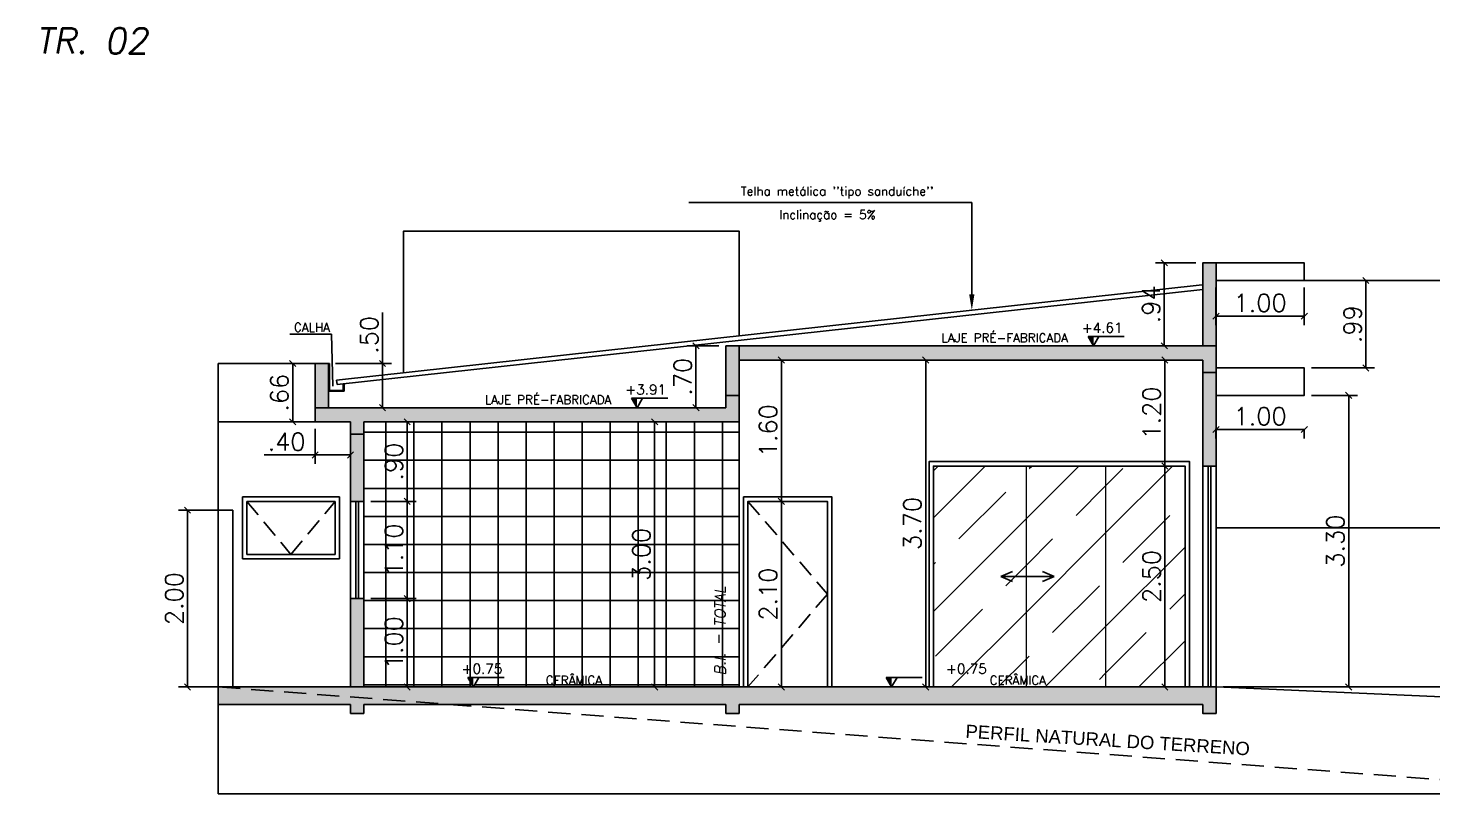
# Model space of a CAD drawing. Header units: metres. Extents: x 2690 to 3939, y 743 to 1123.
# Drawn here: x 3699.65 to 3715.56, y 796.32 to 804.99 of the extents above; entities that cross this region are included whole.
import ezdxf
from ezdxf import colors
from ezdxf.entities.mleader import LeaderData, LeaderLine
from ezdxf.enums import TextEntityAlignment as Align
from ezdxf.math import Vec2, Vec3

# ---------------------------------------------------------------- set-up
doc = ezdxf.new("R2010")
doc.units = ezdxf.units.M
doc.header["$PDMODE"] = 35
doc.linetypes.add('HIDDEN', pattern=[0.375, 0.25, -0.125])
doc.linetypes.add('Linha Tracejada 2_1', pattern=[0.3, 0.2, -0.1])
for name, color, linetype in [('0-MOLDURA', 2, 'Continuous'), ('001', 1, 'Continuous'), ('01', 1, 'Continuous'), ('02', 2, 'Continuous'), ('03', 3, 'Continuous'), ('04', 4, 'Continuous'), ('08', 8, 'Continuous'), ('A CONSTRUIR', 10, 'Continuous'), ('ABERTURA', 2, 'Continuous'), ('PAREDE', 4, 'Continuous'), ('TEXTO', 2, 'Continuous')]:
    doc.layers.add(name, color=color, linetype=linetype)
doc.layers.add('COTA', color=2, linetype='Continuous', lineweight=0)
doc.styles.add('ROMA', font='romans.shx')
doc.styles.add('ROMANS', font='arial.ttf')
doc.styles.get("Standard").update_dxf_attribs({"font": 'arial.ttf'})
doc.dimstyles.new('CORTE', dxfattribs={"dimscale": 0, "dimtxt": 0.2, "dimasz": 0.07, "dimexe": 0.1, "dimexo": 0.08, "dimgap": 0.05, "dimtad": 1, "dimzin": 4, "dimdsep": 46, "dimtxsty": 'ROMA', "dimblk": 'OBLIQUE', "dimcen": 0, "dimclrd": 1, "dimclre": 1, "dimclrt": 2, "dimaunit": 1, "dimadec": 0, "dimazin": 0, "dimtfac": 1, "dimtofl": 0, "dimtmove": 0, "dimatfit": 3, "dimldrblk": 'OBLIQUE', "dimfxl": 0.1, "dimtolj": 1, "dimtzin": 0, "dimarcsym": 0})
pattern_1 = [(50, (404.23938, -24.4501), (0.182184669, -0.0159390855), [0.01905, -0.20955]), (355, (404.23938, -24.4501), (-0.035243421, 0.191056845), [0.01524, -0.167640584]), (100.4514447, (404.25457, -24.45143), (0.146941247, 0.175117752), [0.016190009, -0.178090245]), (46.1842, (404.23938, -24.3993), (0.271079041, -0.042042328), [0.028575, -0.314325]), (96.635558, (404.26197, -24.4028), (0.237404134, 0.247426125), [0.024285023, -0.267135608]), (351.184151, (404.23938, -24.3993), (0.237404134, 0.247426125), [0.022859967, -0.251459732]), (21, (404.26478, -24.412), (0.151614391, -0.102265198), [0.01905, -0.20955]), (326, (404.26478, -24.412), (0.061802028, 0.184187966), [0.01524, -0.16764]), (71.451445, (404.27742, -24.42053), (0.213416419, 0.081922769), [0.016190009, -0.178089938]), (37.5, (404.239385, -24.450106), (0.0030886033, 0.0845550389), [0, -0.165608, 0, -0.17018, 0, -0.168275]), (7.5, (404.239385, -24.45011), (0.0668196625, 0.1001805748), [0, -0.097028, 0, -0.161798, 0, -0.064135]), (327.5, (404.18274, -24.450106), (0.1355905952, -0.005728744), [0, -0.0635, 0, -0.19812, 0, -0.26289]), (317.5, (404.15734, -24.45011), (0.1481291814, 0.025426491), [0, -0.08255, 0, -0.131572, 0, -0.18669])]

# ---------------------------------------------------------------- blocks, each defined once
blk = doc.blocks.new('_Oblique')
at = {"color": 0, "linetype": 'ByBlock', "lineweight": -2}
blk.add_line((-0.5, -0.5), (0.5, 0.5), dxfattribs=at)
blk = doc.blocks.new('*D213')
at = {"layer": 'COTA', "color": 1, "lineweight": -2, "transparency": 16777216}
for p, q in [((3707.619, 800.533), (3706.642, 800.533)), ((3706.742, 800.533), (3706.742, 797.533)), ((3707.619, 797.533), (3706.642, 797.533))]:
    blk.add_line(p, q, dxfattribs=at)
at = {"layer": 'DEFPOINTS', "color": 0, "transparency": 16777216}
for p in [(3707.699, 800.533), (3706.742, 797.533), (3707.699, 797.533)]:
    blk.add_point(p, dxfattribs=at)
at = {"layer": 'COTA', "color": 1, "lineweight": -2, "transparency": 16777216, "xscale": 0.07, "yscale": 0.07, "zscale": 0.07}
for p, rotation in [((3706.742, 800.533), 90), ((3706.742, 797.533), 270)]:
    blk.add_blockref('_Oblique', p, dxfattribs=dict(at, rotation=rotation))
at = {"layer": 'COTA', "color": 2, "transparency": 16777216, "insert": (3706.592, 799.033), "char_height": 0.2, "attachment_point": 5, "rotation": 90, "style": 'ROMA'}
blk.add_mtext('\\A1;3.00', dxfattribs=at)
blk = doc.blocks.new('*D214')
at = {"layer": 'COTA', "color": 1, "lineweight": -2, "transparency": 16777216}
for p, q in [((3708.779, 801.233), (3709.912, 801.233)), ((3709.812, 797.533), (3709.812, 801.233)), ((3708.779, 797.533), (3709.912, 797.533))]:
    blk.add_line(p, q, dxfattribs=at)
at = {"layer": 'DEFPOINTS', "color": 0, "transparency": 16777216}
for p in [(3708.699, 801.233), (3709.812, 801.233), (3708.699, 797.533)]:
    blk.add_point(p, dxfattribs=at)
at = {"layer": 'COTA', "color": 1, "lineweight": -2, "transparency": 16777216, "xscale": 0.07, "yscale": 0.07, "zscale": 0.07}
for p, rotation in [((3709.812, 801.233), 90), ((3709.812, 797.533), 270)]:
    blk.add_blockref('_Oblique', p, dxfattribs=dict(at, rotation=rotation))
at = {"layer": 'COTA', "color": 2, "transparency": 16777216, "insert": (3709.662, 799.383), "char_height": 0.2, "attachment_point": 5, "rotation": 90, "style": 'ROMA'}
blk.add_mtext('\\A1;3.70', dxfattribs=at)
blk = doc.blocks.new('*D215')
at = {"layer": 'COTA', "color": 1, "lineweight": -2, "transparency": 16777216}
for p, q in [((3712.669, 800.033), (3712.42, 800.033)), ((3712.52, 800.033), (3712.52, 797.533)), ((3712.669, 797.533), (3712.42, 797.533))]:
    blk.add_line(p, q, dxfattribs=at)
at = {"layer": 'DEFPOINTS', "color": 0, "transparency": 16777216}
for p in [(3712.749, 800.033), (3712.52, 797.533), (3712.749, 797.533)]:
    blk.add_point(p, dxfattribs=at)
at = {"layer": 'COTA', "color": 1, "lineweight": -2, "transparency": 16777216, "xscale": 0.07, "yscale": 0.07, "zscale": 0.07}
for p, rotation in [((3712.52, 800.033), 90), ((3712.52, 797.533), 270)]:
    blk.add_blockref('_Oblique', p, dxfattribs=dict(at, rotation=rotation))
at = {"layer": 'COTA', "color": 2, "transparency": 16777216, "insert": (3712.37, 798.783), "char_height": 0.2, "attachment_point": 5, "rotation": 90, "style": 'ROMA'}
blk.add_mtext('\\A1;2.50', dxfattribs=at)
blk = doc.blocks.new('*D216')
at = {"layer": 'COTA', "color": 1, "lineweight": -2, "transparency": 16777216}
for p, q in [((3712.669, 801.233), (3712.42, 801.233)), ((3712.52, 800.033), (3712.52, 801.233)), ((3712.669, 800.033), (3712.42, 800.033))]:
    blk.add_line(p, q, dxfattribs=at)
at = {"layer": 'DEFPOINTS', "color": 0, "transparency": 16777216}
for p in [(3712.52, 801.233), (3712.749, 801.233), (3712.749, 800.033)]:
    blk.add_point(p, dxfattribs=at)
at = {"layer": 'COTA', "color": 1, "lineweight": -2, "transparency": 16777216, "xscale": 0.07, "yscale": 0.07, "zscale": 0.07}
for p, rotation in [((3712.52, 801.233), 90), ((3712.52, 800.033), 270)]:
    blk.add_blockref('_Oblique', p, dxfattribs=dict(at, rotation=rotation))
at = {"layer": 'COTA', "color": 2, "transparency": 16777216, "insert": (3712.37, 800.633), "char_height": 0.2, "attachment_point": 5, "rotation": 90, "style": 'ROMA'}
blk.add_mtext('\\A1;1.20', dxfattribs=at)
blk = doc.blocks.new('*D217')
at = {"layer": 'COTA', "color": 1, "lineweight": -2, "transparency": 16777216}
for p, q in [((3707.879, 799.633), (3708.278, 799.633)), ((3708.178, 799.633), (3708.178, 797.533)), ((3707.879, 797.533), (3708.278, 797.533))]:
    blk.add_line(p, q, dxfattribs=at)
at = {"layer": 'DEFPOINTS', "color": 0, "transparency": 16777216}
for p in [(3707.799, 799.633), (3707.799, 797.533), (3708.178, 797.533)]:
    blk.add_point(p, dxfattribs=at)
at = {"layer": 'COTA', "color": 1, "lineweight": -2, "transparency": 16777216, "xscale": 0.07, "yscale": 0.07, "zscale": 0.07}
for p, rotation in [((3708.178, 799.633), 90), ((3708.178, 797.533), 270)]:
    blk.add_blockref('_Oblique', p, dxfattribs=dict(at, rotation=rotation))
at = {"layer": 'COTA', "color": 2, "transparency": 16777216, "insert": (3708.028, 798.583), "char_height": 0.2, "attachment_point": 5, "rotation": 90, "style": 'ROMA'}
blk.add_mtext('\\A1;2.10', dxfattribs=at)
blk = doc.blocks.new('*D218')
at = {"layer": 'COTA', "color": 1, "lineweight": -2, "transparency": 16777216}
for p, q in [((3707.879, 801.233), (3708.278, 801.233)), ((3708.178, 799.633), (3708.178, 801.233)), ((3707.879, 799.633), (3708.278, 799.633))]:
    blk.add_line(p, q, dxfattribs=at)
at = {"layer": 'DEFPOINTS', "color": 0, "transparency": 16777216}
for p in [(3707.799, 801.233), (3708.178, 801.233), (3707.799, 799.633)]:
    blk.add_point(p, dxfattribs=at)
at = {"layer": 'COTA', "color": 1, "lineweight": -2, "transparency": 16777216, "xscale": 0.07, "yscale": 0.07, "zscale": 0.07}
for p, rotation in [((3708.178, 801.233), 90), ((3708.178, 799.633), 270)]:
    blk.add_blockref('_Oblique', p, dxfattribs=dict(at, rotation=rotation))
at = {"layer": 'COTA', "color": 2, "transparency": 16777216, "insert": (3708.028, 800.433), "char_height": 0.2, "attachment_point": 5, "rotation": 90, "style": 'ROMA'}
blk.add_mtext('\\A1;1.60', dxfattribs=at)
blk = doc.blocks.new('*D201')
at = {"layer": 'COTA', "color": 1, "lineweight": -2, "transparency": 16777216}
for p, q in [((3714.179, 800.833), (3714.702, 800.833)), ((3714.602, 800.833), (3714.602, 797.533)), ((3714.379, 797.533), (3714.702, 797.533))]:
    blk.add_line(p, q, dxfattribs=at)
at = {"layer": 'DEFPOINTS', "color": 0, "transparency": 16777216}
for p in [(3714.099, 800.833), (3714.299, 797.533), (3714.602, 797.533)]:
    blk.add_point(p, dxfattribs=at)
at = {"layer": 'COTA', "color": 1, "lineweight": -2, "transparency": 16777216, "xscale": 0.07, "yscale": 0.07, "zscale": 0.07}
for p, rotation in [((3714.602, 800.833), 90), ((3714.602, 797.533), 270)]:
    blk.add_blockref('_Oblique', p, dxfattribs=dict(at, rotation=rotation))
at = {"layer": 'COTA', "color": 2, "transparency": 16777216, "insert": (3714.452, 799.183), "char_height": 0.2, "attachment_point": 5, "rotation": 90, "style": 'ROMA'}
blk.add_mtext('\\A1;3.30', dxfattribs=at)
blk = doc.blocks.new('*D202')
at = {"layer": 'COTA', "color": 1, "lineweight": -2, "transparency": 16777216}
for p, q in [((3713.099, 800.453), (3713.099, 800.346)), ((3714.099, 800.446), (3713.099, 800.446)), ((3714.099, 800.453), (3714.099, 800.346))]:
    blk.add_line(p, q, dxfattribs=at)
at = {"layer": 'DEFPOINTS', "color": 0, "transparency": 16777216}
for p in [(3713.099, 800.533), (3714.099, 800.533), (3713.099, 800.446)]:
    blk.add_point(p, dxfattribs=at)
at = {"layer": 'COTA', "color": 1, "lineweight": -2, "transparency": 16777216, "xscale": 0.07, "yscale": 0.07, "zscale": 0.07, "rotation": 180}
blk.add_blockref('_Oblique', (3713.099, 800.446), dxfattribs=at)
at = {"layer": 'COTA', "color": 1, "lineweight": -2, "transparency": 16777216, "xscale": 0.07, "yscale": 0.07, "zscale": 0.07}
blk.add_blockref('_Oblique', (3714.099, 800.446), dxfattribs=at)
at = {"layer": 'COTA', "color": 2, "transparency": 16777216, "insert": (3713.599, 800.596), "char_height": 0.2, "attachment_point": 5, "style": 'ROMA'}
blk.add_mtext('\\A1;1.00', dxfattribs=at)
blk = doc.blocks.new('*D219')
at = {"layer": 'COTA', "color": 1, "lineweight": -2, "transparency": 16777216}
for p, q in [((3713.099, 802.053), (3713.099, 801.629)), ((3714.099, 802.053), (3714.099, 801.629)), ((3713.099, 801.729), (3714.099, 801.729))]:
    blk.add_line(p, q, dxfattribs=at)
at = {"layer": 'DEFPOINTS', "color": 0, "transparency": 16777216}
for p in [(3713.099, 802.133), (3714.099, 802.133), (3714.099, 801.729)]:
    blk.add_point(p, dxfattribs=at)
at = {"layer": 'COTA', "color": 1, "lineweight": -2, "transparency": 16777216, "xscale": 0.07, "yscale": 0.07, "zscale": 0.07, "rotation": 180}
blk.add_blockref('_Oblique', (3713.099, 801.729), dxfattribs=at)
at = {"layer": 'COTA', "color": 1, "lineweight": -2, "transparency": 16777216, "xscale": 0.07, "yscale": 0.07, "zscale": 0.07}
blk.add_blockref('_Oblique', (3714.099, 801.729), dxfattribs=at)
at = {"layer": 'COTA', "color": 2, "transparency": 16777216, "insert": (3713.599, 801.879), "char_height": 0.2, "attachment_point": 5, "style": 'ROMA'}
blk.add_mtext('\\A1;1.00', dxfattribs=at)
blk = doc.blocks.new('*D220')
at = {"layer": 'COTA', "color": 1, "lineweight": -2, "transparency": 16777216}
for p, q in [((3714.179, 802.133), (3714.895, 802.133)), ((3714.795, 802.133), (3714.795, 801.143)), ((3714.179, 801.143), (3714.895, 801.143))]:
    blk.add_line(p, q, dxfattribs=at)
at = {"layer": 'DEFPOINTS', "color": 0, "transparency": 16777216}
for p in [(3714.099, 802.133), (3714.099, 801.143), (3714.795, 801.143)]:
    blk.add_point(p, dxfattribs=at)
at = {"layer": 'COTA', "color": 1, "lineweight": -2, "transparency": 16777216, "xscale": 0.07, "yscale": 0.07, "zscale": 0.07}
for p, rotation in [((3714.795, 802.133), 90), ((3714.795, 801.143), 270)]:
    blk.add_blockref('_Oblique', p, dxfattribs=dict(at, rotation=rotation))
at = {"layer": 'COTA', "color": 2, "transparency": 16777216, "insert": (3714.645, 801.638), "char_height": 0.2, "attachment_point": 5, "rotation": 90, "style": 'ROMA'}
blk.add_mtext('\\A1;.99', dxfattribs=at)
blk = doc.blocks.new('*D221')
at = {"layer": 'COTA', "color": 1, "lineweight": -2, "transparency": 16777216}
for p, q in [((3702.899, 800.453), (3702.899, 800.058)), ((3703.299, 800.453), (3703.299, 800.058)), ((3702.899, 800.158), (3702.32, 800.158)), ((3703.299, 800.158), (3702.899, 800.158))]:
    blk.add_line(p, q, dxfattribs=at)
at = {"layer": 'DEFPOINTS', "color": 0, "transparency": 16777216}
for p in [(3702.899, 800.533), (3703.299, 800.533), (3702.899, 800.158)]:
    blk.add_point(p, dxfattribs=at)
at = {"layer": 'COTA', "color": 1, "lineweight": -2, "transparency": 16777216, "xscale": 0.07, "yscale": 0.07, "zscale": 0.07, "rotation": 180}
blk.add_blockref('_Oblique', (3702.899, 800.158), dxfattribs=at)
at = {"layer": 'COTA', "color": 1, "lineweight": -2, "transparency": 16777216, "xscale": 0.07, "yscale": 0.07, "zscale": 0.07}
blk.add_blockref('_Oblique', (3703.299, 800.158), dxfattribs=at)
at = {"layer": 'COTA', "color": 2, "transparency": 16777216, "insert": (3702.575, 800.308), "char_height": 0.2, "attachment_point": 5, "style": 'ROMA'}
blk.add_mtext('\\A1;.40', dxfattribs=at)
blk = doc.blocks.new('*D222')
at = {"layer": 'COTA', "color": 1, "lineweight": -2, "transparency": 16777216}
for p, q in [((3703.529, 798.533), (3704.041, 798.533)), ((3703.941, 797.533), (3703.941, 798.533)), ((3703.529, 797.533), (3704.041, 797.533))]:
    blk.add_line(p, q, dxfattribs=at)
at = {"layer": 'DEFPOINTS', "color": 0, "transparency": 16777216}
for p in [(3703.449, 798.533), (3703.941, 798.533), (3703.449, 797.533)]:
    blk.add_point(p, dxfattribs=at)
at = {"layer": 'COTA', "color": 1, "lineweight": -2, "transparency": 16777216, "xscale": 0.07, "yscale": 0.07, "zscale": 0.07}
for p, rotation in [((3703.941, 798.533), 90), ((3703.941, 797.533), 270)]:
    blk.add_blockref('_Oblique', p, dxfattribs=dict(at, rotation=rotation))
at = {"layer": 'COTA', "color": 2, "transparency": 16777216, "insert": (3703.791, 798.033), "char_height": 0.2, "attachment_point": 5, "rotation": 90, "style": 'ROMA'}
blk.add_mtext('\\A1;1.00', dxfattribs=at)
blk = doc.blocks.new('*D205')
at = {"layer": '02', "color": 1, "lineweight": -2, "transparency": 16777216}
for p, q in [((3713.179, 802.133), (3716.014, 802.133)), ((3715.914, 797.533), (3715.914, 802.133)), ((3713.179, 797.533), (3716.014, 797.533))]:
    blk.add_line(p, q, dxfattribs=at)
at = {"layer": 'DEFPOINTS', "color": 0, "transparency": 16777216}
for p in [(3713.099, 802.133), (3715.914, 802.133), (3713.099, 797.533)]:
    blk.add_point(p, dxfattribs=at)
at = {"layer": '02', "color": 1, "lineweight": -2, "transparency": 16777216, "xscale": 0.07, "yscale": 0.07, "zscale": 0.07}
for p, rotation in [((3715.914, 802.133), 90), ((3715.914, 797.533), 270)]:
    blk.add_blockref('_Oblique', p, dxfattribs=dict(at, rotation=rotation))
at = {"layer": '02', "color": 2, "transparency": 16777216, "insert": (3715.764, 799.333), "char_height": 0.2, "attachment_point": 5, "rotation": 90, "style": 'ROMA'}
blk.add_mtext('\\A1;4.60', dxfattribs=at)
blk = doc.blocks.new('KCU')
at = {"layer": '001'}
blk.add_hatch(color=256, dxfattribs=at).paths.add_polyline_path([(653.994, 63.032), (653.994, 63.139), (653.932, 63.139), (653.994, 63.032)])
for p, q in [((654.341, 63.139), (653.932, 63.139)), ((653.932, 63.139), (653.994, 63.032)), ((653.994, 63.032), (654.056, 63.139))]:
    blk.add_line(p, q, dxfattribs=at)
blk = doc.blocks.new('*D206')
at = {"layer": 'COTA', "color": 1, "lineweight": -2, "transparency": 16777216}
for p, q in [((3701.885, 799.533), (3701.352, 799.533)), ((3701.452, 797.533), (3701.452, 799.533)), ((3701.885, 797.533), (3701.352, 797.533))]:
    blk.add_line(p, q, dxfattribs=at)
at = {"layer": 'DEFPOINTS', "color": 0, "transparency": 16777216}
for p in [(3701.452, 799.533), (3701.965, 799.533), (3701.965, 797.533)]:
    blk.add_point(p, dxfattribs=at)
at = {"layer": 'COTA', "color": 1, "lineweight": -2, "transparency": 16777216, "xscale": 0.07, "yscale": 0.07, "zscale": 0.07}
for p, rotation in [((3701.452, 799.533), 90), ((3701.452, 797.533), 270)]:
    blk.add_blockref('_Oblique', p, dxfattribs=dict(at, rotation=rotation))
at = {"layer": 'COTA', "color": 2, "transparency": 16777216, "insert": (3701.302, 798.533), "char_height": 0.2, "attachment_point": 5, "rotation": 90, "style": 'ROMA'}
blk.add_mtext('\\A1;2.00', dxfattribs=at)
blk = doc.blocks.new('*D207')
at = {"layer": 'COTA', "color": 1, "lineweight": -2, "transparency": 16777216}
for p, q in [((3703.529, 799.633), (3704.041, 799.633)), ((3703.941, 798.533), (3703.941, 799.633)), ((3703.529, 798.533), (3704.041, 798.533))]:
    blk.add_line(p, q, dxfattribs=at)
at = {"layer": 'DEFPOINTS', "color": 0, "transparency": 16777216}
for p in [(3703.449, 799.633), (3703.941, 799.633), (3703.449, 798.533)]:
    blk.add_point(p, dxfattribs=at)
at = {"layer": 'COTA', "color": 1, "lineweight": -2, "transparency": 16777216, "xscale": 0.07, "yscale": 0.07, "zscale": 0.07}
for p, rotation in [((3703.941, 799.633), 90), ((3703.941, 798.533), 270)]:
    blk.add_blockref('_Oblique', p, dxfattribs=dict(at, rotation=rotation))
at = {"layer": 'COTA', "color": 2, "transparency": 16777216, "insert": (3703.791, 799.083), "char_height": 0.2, "attachment_point": 5, "rotation": 90, "style": 'ROMA'}
blk.add_mtext('\\A1;1.10', dxfattribs=at)
blk = doc.blocks.new('*D208')
at = {"layer": 'COTA', "color": 1, "lineweight": -2, "transparency": 16777216}
for p, q in [((3703.529, 800.533), (3704.041, 800.533)), ((3703.941, 799.633), (3703.941, 800.533)), ((3703.529, 799.633), (3704.041, 799.633))]:
    blk.add_line(p, q, dxfattribs=at)
at = {"layer": 'DEFPOINTS', "color": 0, "transparency": 16777216}
for p in [(3703.449, 800.533), (3703.941, 800.533), (3703.449, 799.633)]:
    blk.add_point(p, dxfattribs=at)
at = {"layer": 'COTA', "color": 1, "lineweight": -2, "transparency": 16777216, "xscale": 0.07, "yscale": 0.07, "zscale": 0.07}
for p, rotation in [((3703.941, 800.533), 90), ((3703.941, 799.633), 270)]:
    blk.add_blockref('_Oblique', p, dxfattribs=dict(at, rotation=rotation))
at = {"layer": 'COTA', "color": 2, "transparency": 16777216, "insert": (3703.791, 800.083), "char_height": 0.2, "attachment_point": 5, "rotation": 90, "style": 'ROMA'}
blk.add_mtext('\\A1;.90', dxfattribs=at)
blk = doc.blocks.new('*D209')
at = {"layer": 'COTA', "color": 1, "lineweight": -2, "transparency": 16777216}
for p, q in [((3707.469, 801.393), (3707.11, 801.393)), ((3707.21, 800.693), (3707.21, 801.393)), ((3707.469, 800.693), (3707.11, 800.693))]:
    blk.add_line(p, q, dxfattribs=at)
at = {"layer": 'DEFPOINTS', "color": 0, "transparency": 16777216}
for p in [(3707.21, 801.393), (3707.549, 801.393), (3707.549, 800.693)]:
    blk.add_point(p, dxfattribs=at)
at = {"layer": 'COTA', "color": 1, "lineweight": -2, "transparency": 16777216, "xscale": 0.07, "yscale": 0.07, "zscale": 0.07}
for p, rotation in [((3707.21, 801.393), 90), ((3707.21, 800.693), 270)]:
    blk.add_blockref('_Oblique', p, dxfattribs=dict(at, rotation=rotation))
at = {"layer": 'COTA', "color": 2, "transparency": 16777216, "insert": (3707.06, 801.043), "char_height": 0.2, "attachment_point": 5, "rotation": 90, "style": 'ROMA'}
blk.add_mtext('\\A1;.70', dxfattribs=at)
blk = doc.blocks.new('*D210')
at = {"layer": 'COTA', "color": 1, "lineweight": -2, "transparency": 16777216}
for p, q in [((3712.869, 802.333), (3712.414, 802.333)), ((3712.514, 801.393), (3712.514, 802.333)), ((3712.869, 801.393), (3712.414, 801.393))]:
    blk.add_line(p, q, dxfattribs=at)
at = {"layer": 'DEFPOINTS', "color": 0, "transparency": 16777216}
for p in [(3712.514, 802.333), (3712.949, 802.333), (3712.949, 801.393)]:
    blk.add_point(p, dxfattribs=at)
at = {"layer": 'COTA', "color": 1, "lineweight": -2, "transparency": 16777216, "xscale": 0.07, "yscale": 0.07, "zscale": 0.07}
for p, rotation in [((3712.514, 802.333), 90), ((3712.514, 801.393), 270)]:
    blk.add_blockref('_Oblique', p, dxfattribs=dict(at, rotation=rotation))
at = {"layer": 'COTA', "color": 2, "transparency": 16777216, "insert": (3712.364, 801.863), "char_height": 0.2, "attachment_point": 5, "rotation": 90, "style": 'ROMA'}
blk.add_mtext('\\A1;.94', dxfattribs=at)
blk = doc.blocks.new('*D211')
at = {"layer": 'COTA', "color": 1, "lineweight": -2, "transparency": 16777216}
for p, q in [((3703.661, 801.193), (3703.661, 801.772)), ((3703.129, 801.193), (3703.761, 801.193)), ((3703.661, 800.693), (3703.661, 801.193)), ((3703.129, 800.693), (3703.761, 800.693))]:
    blk.add_line(p, q, dxfattribs=at)
at = {"layer": 'DEFPOINTS', "color": 0, "transparency": 16777216}
for p in [(3703.049, 801.193), (3703.661, 801.193), (3703.049, 800.693)]:
    blk.add_point(p, dxfattribs=at)
at = {"layer": 'COTA', "color": 1, "lineweight": -2, "transparency": 16777216, "xscale": 0.07, "yscale": 0.07, "zscale": 0.07}
for p, rotation in [((3703.661, 801.193), 90), ((3703.661, 800.693), 270)]:
    blk.add_blockref('_Oblique', p, dxfattribs=dict(at, rotation=rotation))
at = {"layer": 'COTA', "color": 2, "transparency": 16777216, "insert": (3703.511, 801.517), "char_height": 0.2, "attachment_point": 5, "rotation": 90, "style": 'ROMA'}
blk.add_mtext('\\A1;.50', dxfattribs=at)
blk = doc.blocks.new('*D212')
at = {"layer": 'COTA', "color": 1, "lineweight": -2, "transparency": 16777216}
for p, q in [((3702.819, 801.193), (3702.544, 801.193)), ((3702.644, 800.533), (3702.644, 801.193)), ((3702.819, 800.533), (3702.544, 800.533))]:
    blk.add_line(p, q, dxfattribs=at)
at = {"layer": 'DEFPOINTS', "color": 0, "transparency": 16777216}
for p in [(3702.644, 801.193), (3702.899, 801.193), (3702.899, 800.533)]:
    blk.add_point(p, dxfattribs=at)
at = {"layer": 'COTA', "color": 1, "lineweight": -2, "transparency": 16777216, "xscale": 0.07, "yscale": 0.07, "zscale": 0.07}
for p, rotation in [((3702.644, 801.193), 90), ((3702.644, 800.533), 270)]:
    blk.add_blockref('_Oblique', p, dxfattribs=dict(at, rotation=rotation))
at = {"layer": 'COTA', "color": 2, "transparency": 16777216, "insert": (3702.494, 800.863), "char_height": 0.2, "attachment_point": 5, "rotation": 90, "style": 'ROMA'}
blk.add_mtext('\\A1;.66', dxfattribs=at)

msp = doc.modelspace()

# ---------------------------------------------------------------- hatches: boundary and pattern name
at = {"layer": '01'}
h = msp.add_hatch(dxfattribs=at)
h.set_pattern_fill('NET', color=256, scale=0.1)
h.set_pattern_definition([(0, (404.2394, -24.4501), (0, 0.3175), []), (90, (404.2394, -24.4501), (-0.3175, 2e-17), [])])
h.paths.add_polyline_path([(3707.6993, 800.5326), (3707.5493, 800.5326), (3703.4493, 800.5326), (3703.4493, 800.3926), (3703.4493, 799.6326), (3703.4493, 798.5326), (3703.4493, 797.5326), (3704.6898, 797.5326), (3704.6279, 797.6393), (3704.7516, 797.6393), (3704.6898, 797.5326), (3707.6993, 797.5326)])
h.paths.add_polyline_path([(3706.7416, 798.6778), (3706.7416, 799.3874), (3706.4416, 799.3874), (3706.4416, 798.6778)], flags=24)
h.paths.add_polyline_path([(3703.9415, 797.6921), (3703.9415, 798.3731), (3703.6415, 798.3731), (3703.6415, 797.6921)], flags=24)
h.paths.add_polyline_path([(3703.9415, 798.7421), (3703.9415, 799.4231), (3703.6415, 799.4231), (3703.6415, 798.7421)], flags=24)
h.paths.add_polyline_path([(3703.9415, 799.8278), (3703.9415, 800.3374), (3703.6415, 800.3374), (3703.6415, 799.8278)], flags=24)
h.paths.add_polyline_path([(3707.5683, 797.6524), (3707.5789, 798.861), (3707.3989, 798.8927), (3707.3883, 797.6842)], flags=24)
h.paths.add_polyline_path([(3705.4943, 797.5299), (3706.2426, 797.5299), (3706.2426, 797.7069), (3705.4943, 797.7069)], flags=9)
h.paths.add_polyline_path([(3704.5486, 797.6542), (3705.0817, 797.6542), (3705.0817, 797.8229), (3704.5486, 797.8229)], flags=24)
at = {"layer": '02'}
h = msp.add_hatch(dxfattribs=at)
h.set_pattern_fill('AR-CONC', color=256, scale=0.001)
h.set_pattern_definition(pattern_1)
h.paths.add_polyline_path([(3713.0993, 801.3926), (3707.6993, 801.3926), (3707.6993, 801.2326), (3712.9493, 801.2326), (3712.9493, 801.0926), (3713.0993, 801.0926)])
h = msp.add_hatch(dxfattribs=at)
h.set_pattern_fill('AR-CONC', color=256, scale=0.001)
h.set_pattern_definition(pattern_1)
h.paths.add_polyline_path([(3707.6993, 800.8326), (3707.5493, 800.8326), (3707.5493, 800.6926), (3702.8993, 800.6926), (3702.8993, 800.5326), (3703.2993, 800.5326), (3703.2993, 800.3926), (3703.4493, 800.3926), (3703.4493, 800.5326), (3707.6993, 800.5326)])
h = msp.add_hatch(dxfattribs=at)
h.set_pattern_fill('AR-CONC', color=256, scale=0.001)
h.set_pattern_definition(pattern_1)
h.paths.add_polyline_path([(3713.0993, 797.5326), (3701.7993, 797.5326), (3704.4396, 797.3326), (3707.5493, 797.3326), (3707.5493, 797.2326), (3707.6993, 797.2326), (3707.6993, 797.3326), (3712.9493, 797.3326), (3712.9493, 797.2326), (3713.0993, 797.2326)])
h.paths.add_polyline_path([(3701.7993, 797.5326), (3701.7993, 797.3326), (3703.2993, 797.3326), (3703.2993, 797.2326), (3703.4493, 797.2326), (3703.4493, 797.3326), (3704.4396, 797.3326)], flags=17)
at = {"layer": '08', "true_color": 0x636466}
h = msp.add_hatch(dxfattribs=at)
h.set_pattern_fill('JIS_STN_1E', color=251, scale=0.75)
h.paths.add_polyline_path([(3712.7493, 800.0326), (3711.8493, 800.0326), (3711.8493, 797.5326), (3712.7493, 797.5326)])
h.paths.add_polyline_path([(3710.9493, 800.0326), (3709.8993, 800.0326), (3709.8993, 797.5326), (3710.9493, 797.5326)])
h.paths.add_polyline_path([(3712.5197, 798.4278), (3712.5197, 799.1374), (3712.2197, 799.1374), (3712.2197, 798.4278)], flags=24)
h.paths.add_polyline_path([(3710.5208, 797.5299), (3711.2691, 797.5299), (3711.2691, 797.7069), (3710.5208, 797.7069)], flags=9)
h.paths.add_polyline_path([(3710.0337, 797.6542), (3710.5668, 797.6542), (3710.5668, 797.8229), (3710.0337, 797.8229)], flags=24)
h = msp.add_hatch(dxfattribs=at)
h.set_pattern_fill('JIS_STN_1E', color=251, scale=0.75)
h.paths.add_polyline_path([(3711.8493, 800.0326), (3710.9493, 800.0326), (3710.9493, 797.5326), (3711.8493, 797.5326)])
h.paths.add_polyline_path([(3710.5208, 797.5299), (3711.2691, 797.5299), (3711.2691, 797.7069), (3710.5208, 797.7069)], flags=9)
at = {"layer": 'A CONSTRUIR'}
h = msp.add_hatch(color=256, dxfattribs=at)
h.dxf.hatch_style = 1
h.paths.add_polyline_path([(3713.0993, 802.3326), (3712.9493, 802.3326), (3712.9493, 801.3926), (3713.0993, 801.3926)])
h = msp.add_hatch(color=256, dxfattribs=at)
h.dxf.hatch_style = 1
h.paths.add_polyline_path([(3707.6993, 801.3926), (3707.5493, 801.3926), (3707.5493, 800.8326), (3707.6993, 800.8326), (3707.6993, 801.2326)])
h = msp.add_hatch(color=256, dxfattribs=at)
h.dxf.hatch_style = 1
h.paths.add_polyline_path([(3703.0493, 801.1926), (3702.8993, 801.1926), (3702.8993, 800.6926), (3703.0493, 800.6926)])
h = msp.add_hatch(color=256, dxfattribs=at)
h.dxf.hatch_style = 1
h.paths.add_polyline_path([(3713.0993, 801.0926), (3712.9493, 801.0926), (3712.9493, 800.0326), (3713.0993, 800.0326)])
h = msp.add_hatch(color=256, dxfattribs=at)
h.dxf.hatch_style = 1
h.paths.add_polyline_path([(3703.4493, 800.3926), (3703.2993, 800.3926), (3703.2993, 799.6326), (3703.4493, 799.6326)])
h = msp.add_hatch(color=256, dxfattribs=at)
h.dxf.hatch_style = 1
h.paths.add_polyline_path([(3703.4493, 798.5326), (3703.2993, 798.5326), (3703.2993, 797.5326), (3703.4493, 797.5326)])

# ---------------------------------------------------------------- linework, layer by layer
at = {"layer": '0-MOLDURA'}
msp.add_line((3703.0493, 801.1926), (3703.0493, 800.8794), dxfattribs=at)
at = {"layer": '01'}
for p, q in [((3703.2993, 799.6326), (3703.2993, 798.5326)), ((3703.4493, 799.6326), (3703.4493, 798.5326))]:
    msp.add_line(p, q, dxfattribs=at)
at = {"layer": '01', "color": 30, "linetype": 'HIDDEN'}
msp.add_line((3701.7993, 797.5326), (3717.7729, 796.3226), dxfattribs=at)
at = {"layer": '01'}
for points in [[(3707.6993, 801.5062), (3707.6993, 802.6926), (3703.8993, 802.6926), (3703.8993, 801.0889)], [(3712.9493, 797.5326), (3712.9493, 800.0326), (3713.0993, 800.0326), (3713.0993, 797.5326)]]:
    msp.add_lwpolyline(points, dxfattribs=at)
at = {"layer": '02', "linetype": 'ByBlock', "lineweight": -2, "ltscale": 0.05}
msp.add_line((3703.0824, 801.5267), (3702.6114, 801.5267), dxfattribs=at)
at = {"layer": '02', "ltscale": 0.05}
for p, q in [((3703.0593, 801.1926), (3703.0493, 801.1926)), ((3703.0593, 801.1926), (3703.0593, 800.8894)), ((3703.2173, 800.8894), (3703.2173, 800.963)), ((3703.2273, 800.963), (3703.2173, 800.963)), ((3703.2273, 800.8794), (3703.2273, 800.963)), ((3703.0493, 800.8794), (3703.2273, 800.8794)), ((3703.0593, 800.8894), (3703.2173, 800.8894))]:
    msp.add_line(p, q, dxfattribs=at)
at = {"layer": '02', "linetype": 'ByBlock', "lineweight": -2, "ltscale": 0.05}
msp.add_lwpolyline([(3703.0979, 800.9377), (3703.0824, 801.5267)], dxfattribs=at)
at = {"layer": '02'}
for points in [[(3709.8493, 797.5326), (3709.8493, 800.0826), (3712.7993, 800.0826), (3712.7993, 797.5326)], [(3709.8993, 797.5326), (3709.8993, 800.0326), (3712.7493, 800.0326), (3712.7493, 797.5326)], [(3707.7493, 797.5326), (3707.7493, 799.6826), (3708.7493, 799.6826), (3708.7493, 797.5326)], [(3707.7993, 797.5326), (3707.7993, 799.6326), (3708.6993, 799.6326), (3708.6993, 797.5326)]]:
    msp.add_lwpolyline(points, dxfattribs=at)
at = {"layer": '02', "ltscale": 0.05, "flags": 128}
for points in [[(3713.0093, 797.5326), (3713.0093, 800.0326), (3713.0393, 800.0326), (3713.0393, 797.5326)], [(3703.3593, 798.5326), (3703.3593, 799.6326), (3703.3893, 799.6326), (3703.3893, 798.5326)]]:
    msp.add_lwpolyline(points, close=True, dxfattribs=at)
at = {"layer": '03'}
for p, q in [((3712.9425, 802.0821), (3703.1416, 801.0057)), ((3712.9493, 802.0326), (3703.1484, 800.9561)), ((3703.1484, 800.9561), (3703.1416, 801.0057)), ((3701.7993, 799.5326), (3701.9645, 799.5326)), ((3701.7993, 797.5326), (3701.7993, 799.5326)), ((3701.9645, 797.5326), (3701.9645, 799.5326)), ((3717.6077, 799.3326), (3713.0993, 799.3326))]:
    msp.add_line(p, q, dxfattribs=at)
at = {"layer": '04'}
for p, q in [((3712.9493, 802.3326), (3713.0993, 802.3326)), ((3707.6993, 801.3926), (3713.0993, 801.3926)), ((3707.6993, 801.2326), (3707.6993, 801.3926)), ((3713.0993, 800.0326), (3713.0993, 801.3926)), ((3701.7993, 799.5326), (3701.7993, 801.1926)), ((3702.8993, 801.1926), (3701.7993, 801.1926)), ((3702.8993, 800.6926), (3702.8993, 801.1926)), ((3702.8993, 801.1926), (3703.0493, 801.1926)), ((3703.0493, 801.1926), (3703.0493, 800.6926)), ((3707.6993, 801.2326), (3712.9493, 801.2326)), ((3707.6993, 797.5326), (3707.6993, 801.2326)), ((3712.9493, 800.0326), (3712.9493, 801.2326)), ((3702.8993, 800.6926), (3707.5493, 800.6926)), ((3702.8993, 800.6926), (3702.8993, 800.5326)), ((3702.8993, 800.5326), (3701.7993, 800.5326)), ((3702.8993, 800.5326), (3703.2993, 800.5326)), ((3703.2993, 799.6326), (3703.2993, 800.5326)), ((3703.4493, 800.5326), (3707.6993, 800.5326)), ((3703.4493, 799.6326), (3703.4493, 800.5326)), ((3713.0993, 800.0326), (3712.9493, 800.0326)), ((3703.4493, 799.6326), (3703.2993, 799.6326)), ((3703.2993, 797.5326), (3703.2993, 798.5326)), ((3703.4493, 798.5326), (3703.2993, 798.5326)), ((3703.4493, 797.5326), (3703.4493, 798.5326)), ((3701.7993, 797.5326), (3713.0993, 797.5326)), ((3701.7993, 797.5326), (3701.7993, 796.3226)), ((3713.0993, 797.5326), (3717.6077, 797.3326)), ((3701.7993, 797.3326), (3703.2993, 797.3326)), ((3703.4493, 797.3326), (3707.5493, 797.3326)), ((3707.6993, 797.3326), (3712.9493, 797.3326)), ((3701.7993, 796.3226), (3717.7729, 796.3226))]:
    msp.add_line(p, q, dxfattribs=at)
for points in [[(3713.0993, 801.3926), (3713.0993, 802.3326), (3712.9493, 802.3326), (3712.9493, 801.3926)], [(3713.0993, 802.1326), (3714.0993, 802.1326), (3714.0993, 802.3326), (3713.0993, 802.3326)], [(3707.6993, 801.3926), (3707.5493, 801.3926), (3707.5493, 800.6926)], [(3713.0993, 801.3926), (3713.0993, 801.0926), (3712.9493, 801.0926), (3712.9493, 801.2326)], [(3713.0993, 800.8326), (3713.0993, 800.8326), (3714.0993, 800.8326), (3714.0993, 801.1426), (3713.0993, 801.1426)], [(3707.6993, 800.5326), (3707.6993, 800.8326), (3707.5493, 800.8326), (3707.5493, 800.6926)], [(3703.2993, 800.5326), (3703.2993, 800.3926), (3703.4493, 800.3926), (3703.4493, 800.5326)], [(3707.5493, 800.5326), (3707.6993, 800.5326)], [(3712.9493, 797.3326), (3712.9493, 797.2326), (3713.0993, 797.2326), (3713.0993, 797.5326)], [(3703.2993, 797.3326), (3703.2993, 797.2326), (3703.4493, 797.2326), (3703.4493, 797.3326)], [(3707.5493, 797.3326), (3707.5493, 797.2326), (3707.6993, 797.2326), (3707.6993, 797.3326)]]:
    msp.add_lwpolyline(points, dxfattribs=at)
at = {"layer": '08', "linetype": 'Linha Tracejada 2_1'}
for p, q in [((3702.1243, 799.6326), (3702.6243, 799.0326)), ((3702.6243, 799.0326), (3703.1243, 799.6326)), ((3707.7993, 799.6326), (3708.6993, 798.5826)), ((3708.6993, 798.5826), (3707.7993, 797.5326))]:
    msp.add_line(p, q, dxfattribs=at)
at = {"layer": '08'}
for p, q in [((3710.6609, 798.7826), (3710.7936, 798.8392)), ((3711.268, 798.7826), (3710.6609, 798.7826)), ((3710.6609, 798.7826), (3710.7936, 798.726)), ((3711.268, 798.7826), (3711.1352, 798.8392)), ((3711.268, 798.7826), (3711.1352, 798.726))]:
    msp.add_line(p, q, dxfattribs=at)
at = {"layer": 'ABERTURA'}
for p, q in [((3703.1743, 799.6826), (3702.0743, 799.6826)), ((3702.0743, 799.6826), (3702.0743, 798.9826)), ((3703.1743, 798.9826), (3703.1743, 799.6826)), ((3703.1243, 799.6326), (3702.1243, 799.6326)), ((3702.1243, 799.6326), (3702.1243, 799.0326)), ((3703.1243, 799.0326), (3703.1243, 799.6326)), ((3702.1243, 799.0326), (3703.1243, 799.0326)), ((3702.0743, 798.9826), (3703.1743, 798.9826))]:
    msp.add_line(p, q, dxfattribs=at)
at = {"layer": 'COTA'}
for p, q in [((3710.9493, 800.0326), (3710.9493, 797.5326)), ((3711.8493, 800.0326), (3711.8493, 797.5326))]:
    msp.add_line(p, q, dxfattribs=at)

# ---------------------------------------------------------------- block references
at = {"layer": '02', "linetype": 'Continuous'}
for p in [(3057.7182, 738.3603), (3052.5491, 737.6603), (3050.6959, 734.5003), (3055.431, 734.5003)]:
    msp.add_blockref('KCU', p, dxfattribs=at)

# ---------------------------------------------------------------- texts
at = {"color": 2, "linetype": 'Continuous', "ltscale": 0.05, "style": 'ROMA', "oblique": 10}
msp.add_text('B.I. = TOTAL', height=0.12, rotation=90, dxfattribs=at).set_placement((3707.5436, 797.6649))
at = {"layer": '02', "ltscale": 0.05, "style": 'ROMA'}
for s, height, p in [("Telha metálica ''tipo sanduíche''", 0.099144, (3708.8088, 803.0946)), ('Inclinação = 5%%%', 0.099144, (3708.6988, 802.8283)), ('CALHA ', 0.09914, (3702.8959, 801.5529))]:
    msp.add_text(s, height=height, dxfattribs=at).set_placement(p, align=Align.CENTER)
for s, height, p in [('LAJE PRÉ-FABRICADA', 0.099144, (3709.9895, 801.4341)), ('LAJE PRÉ-FABRICADA', 0.099144, (3704.8203, 800.7341)), ('CERÂMICA', 0.09914, (3705.5096, 797.5594)), ('CERÂMICA', 0.09914, (3710.5361, 797.5594))]:
    msp.add_text(s, height=height, dxfattribs=at).set_placement(p)
at = {"layer": 'PAREDE', "color": 2, "style": 'ROMA'}
for s, p in [('+4.61', (3711.5776, 801.5423)), ('+3.91', (3706.4085, 800.8423)), ('+0.75', (3704.5553, 797.6823)), ('+0.75', (3710.0404, 797.6823))]:
    msp.add_text(s, height=0.1125, dxfattribs=at).set_placement(p)
at = {"layer": 'TEXTO', "color": 3, "ltscale": 0.05, "style": 'ROMA', "oblique": 10}
msp.add_text('FACHADA AV. 03 - TR. 02 ', height=0.288, dxfattribs=at).set_placement((3695.8845, 804.7011))
at = {"layer": 'TEXTO', "style": 'ROMANS'}
msp.add_text('PERFIL NATURAL DO TERRENO', height=0.15, rotation=356.42612, dxfattribs=at).set_placement((3710.2587, 796.9583))

# ---------------------------------------------------------------- dimensions: what is measured, and where the dimension line sits
at = {"layer": '02'}
dim = msp.add_linear_dim(base=(3715.9142, 802.1326), p1=(3713.0993, 797.5326), p2=(3713.0993, 802.1326), angle=90, dimstyle='CORTE', override={"dimscale": 1}, dxfattribs=at)
dim.commit()
dim.dimension.update_dxf_attribs({"geometry": '*D205', "text_midpoint": (3715.9142, 799.3326), "dimtype": 160})
at = {"layer": 'COTA'}
for base, p1, p2, picture, middle in [((3712.514, 802.3326), (3712.9493, 801.3926), (3712.9493, 802.3326), '*D210', (3712.364, 801.8626)), ((3714.7954, 801.1426), (3714.0993, 802.1326), (3714.0993, 801.1426), '*D220', (3714.6454, 801.6376)), ((3703.6608, 801.1926), (3703.0493, 800.6926), (3703.0493, 801.1926), '*D211', (3703.5108, 801.5174)), ((3707.2098, 801.3926), (3707.5493, 800.6926), (3707.5493, 801.3926), '*D209', (3707.0598, 801.0426)), ((3708.178, 801.2326), (3707.7993, 799.6326), (3707.7993, 801.2326), '*D218', (3708.028, 800.4326)), ((3709.8121, 801.2326), (3708.6993, 797.5326), (3708.6993, 801.2326), '*D214', (3709.6621, 799.3826)), ((3712.5197, 801.2326), (3712.7493, 800.0326), (3712.7493, 801.2326), '*D216', (3712.3697, 800.6326)), ((3702.644, 801.1926), (3702.8993, 800.5326), (3702.8993, 801.1926), '*D212', (3702.494, 800.8626)), ((3714.6023, 797.5326), (3714.0993, 800.8326), (3714.2993, 797.5326), '*D201', (3714.4523, 799.1826)), ((3703.9415, 800.5326), (3703.4493, 799.6326), (3703.4493, 800.5326), '*D208', (3703.7915, 800.0826)), ((3706.7416, 797.5326), (3707.6993, 800.5326), (3707.6993, 797.5326), '*D213', (3706.5916, 799.0326)), ((3712.5197, 797.5326), (3712.7493, 800.0326), (3712.7493, 797.5326), '*D215', (3712.3697, 798.7826)), ((3701.4517, 799.5326), (3701.9645, 797.5326), (3701.9645, 799.5326), '*D206', (3701.3017, 798.5326)), ((3703.9415, 799.6326), (3703.4493, 798.5326), (3703.4493, 799.6326), '*D207', (3703.7915, 799.0826)), ((3708.178, 797.5326), (3707.7993, 799.6326), (3707.7993, 797.5326), '*D217', (3708.028, 798.5826)), ((3703.9415, 798.5326), (3703.4493, 797.5326), (3703.4493, 798.5326), '*D222', (3703.7915, 798.0326))]:
    dim = msp.add_linear_dim(base=base, p1=p1, p2=p2, angle=90, dimstyle='CORTE', override={"dimscale": 1}, dxfattribs=at)
    dim.commit()
    dim.dimension.update_dxf_attribs({"geometry": picture, "text_midpoint": middle})
for base, p1, p2, picture, middle in [((3714.0993, 801.7286), (3713.0993, 802.1326), (3714.0993, 802.1326), '*D219', (3713.5993, 801.8786)), ((3713.0993, 800.4464), (3714.0993, 800.5326), (3713.0993, 800.5326), '*D202', (3713.5993, 800.5964)), ((3702.8993, 800.1577), (3703.2993, 800.5326), (3702.8993, 800.5326), '*D221', (3702.5745, 800.3077))]:
    dim = msp.add_linear_dim(base=base, p1=p1, p2=p2, dimstyle='CORTE', override={"dimscale": 1}, dxfattribs=at)
    dim.commit()
    dim.dimension.update_dxf_attribs({"geometry": picture, "text_midpoint": middle})

# ---------------------------------------------------------------- leaders
at = {"layer": '02', "ltscale": 0.05}
ml = msp.add_multileader_mtext('Standard', dxfattribs=at)
ml.set_content('', color=256)
ml.set_leader_properties()
ml.build(insert=Vec2(0, 0))
ml.multileader.update_dxf_attribs({"dogleg_length": 1.5224, "arrow_head_size": 0.18})
ctx = ml.context
ctx.base_point, ctx.char_height, ctx.arrow_head_size, ctx.landing_gap_size, ctx.plane_origin = Vec3(3706.951, 803.0166), 0.18, 0.18, 0.09, Vec3(3711.2482, 793.9539)
ctx.text_align_type = 2
notes = []
notes.append((ctx, [(0, (1, 1, 0), (3710.3338, 803.0166), (-1, 0), 3.2028, [(0, [(3710.334, 801.7956)], 0, [])])]))
ctx.mtext.insert, ctx.mtext.alignment, ctx.mtext.flow_direction = Vec3(3707.041, 803.1066), 3, 5
for ctx, leaders in notes:
    for number, flags, end, landing, length, lines in leaders:
        leader = LeaderData()
        leader.index, (leader.has_last_leader_line, leader.has_dogleg_vector, leader.attachment_direction) = number, flags
        leader.last_leader_point, leader.dogleg_vector, leader.dogleg_length = Vec3(end), Vec3(landing), length
        for number, points, colour, breaks in lines:
            line = LeaderLine()
            line.index, line.vertices, line.color, line.breaks = number, Vec3.list(points), colors.encode_raw_color(colour), breaks
            leader.lines.append(line)
        ctx.leaders.append(leader)

doc.saveas('drawing.dxf')
